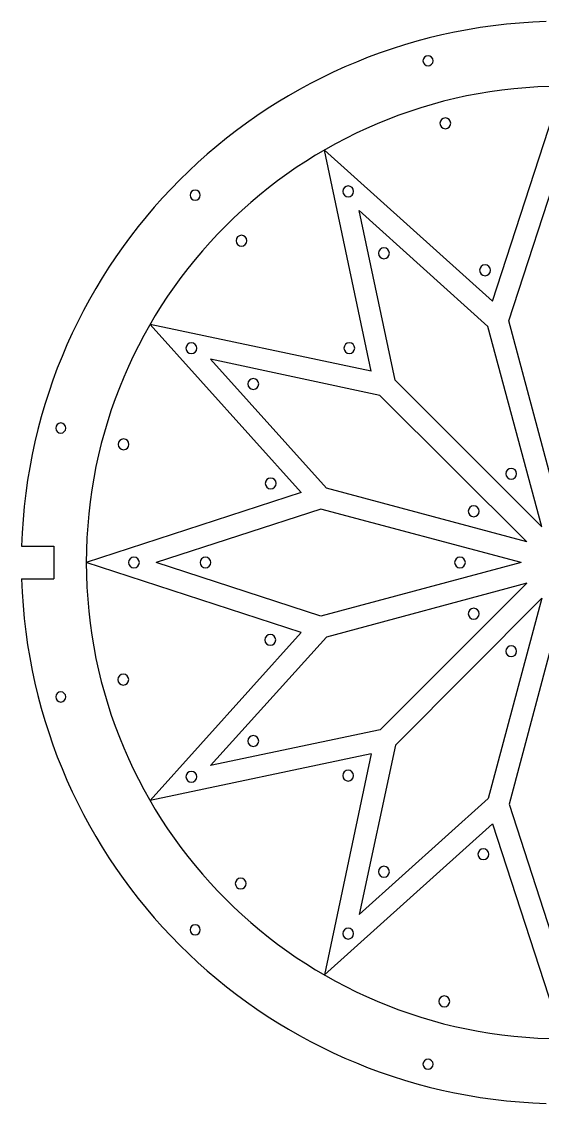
# Model space of a CAD drawing. Extents: x 98.5 to 198.5, y 55.2 to 155.1.
# Drawn here: x 98.5 to 146.7, y 55.2 to 155.1 of the extents above; entities that cross this region are included whole.
import ezdxf

# ---------------------------------------------------------------- set-up
doc = ezdxf.new("R2010")
doc.units = 0
doc.header["$MEASUREMENT"] = 0
doc.layers.add('MODELSKETCH_VISIBLE', color=7, linetype='CONTINUOUS')

# ---------------------------------------------------------------- blocks, each defined once
blk = doc.blocks.new('BLOCK_2')
at = {"layer": 'MODELSKETCH_VISIBLE'}
blk.add_open_spline([(121.062, 112.434), (121.062, 112.71), (121.285, 112.934), (121.562, 112.934), (121.838, 112.934), (122.062, 112.71), (122.062, 112.434), (122.062, 112.158), (121.838, 111.934), (121.562, 111.934), (121.285, 111.934), (121.062, 112.158), (121.062, 112.434), (121.062, 112.434), (121.062, 112.434), (121.062, 112.434)], degree=3, knots=[0, 0, 0, 0, 1, 1, 1, 2, 2, 2, 3, 3, 3, 4, 4, 4, 5, 5, 5, 5], dxfattribs=at)
blk = doc.blocks.new('BLOCK_6')
at = {"layer": 'MODELSKETCH_VISIBLE'}
blk.add_open_spline([(140.868, 132.127), (140.868, 132.403), (141.092, 132.627), (141.368, 132.627), (141.644, 132.627), (141.868, 132.403), (141.868, 132.127), (141.868, 131.851), (141.644, 131.627), (141.368, 131.627), (141.092, 131.627), (140.868, 131.851), (140.868, 132.127), (140.868, 132.127), (140.868, 132.127), (140.868, 132.127)], degree=3, knots=[0, 0, 0, 0, 1, 1, 1, 2, 2, 2, 3, 3, 3, 4, 4, 4, 5, 5, 5, 5], dxfattribs=at)
blk = doc.blocks.new('BLOCK_9')
at = {"layer": 'MODELSKETCH_VISIBLE'}
blk.add_open_spline([(101.688, 92.704), (101.688, 92.963), (101.897, 93.172), (102.155, 93.172), (102.413, 93.172), (102.622, 92.963), (102.622, 92.704), (102.622, 92.446), (102.413, 92.237), (102.155, 92.237), (101.897, 92.237), (101.688, 92.446), (101.688, 92.704), (101.688, 92.704), (101.688, 92.704), (101.688, 92.704)], degree=3, knots=[0, 0, 0, 0, 1, 1, 1, 2, 2, 2, 3, 3, 3, 4, 4, 4, 5, 5, 5, 5], dxfattribs=at)
blk = doc.blocks.new('BLOCK_10')
at = {"layer": 'MODELSKETCH_VISIBLE'}
blk.add_open_spline([(135.629, 151.492), (135.629, 151.75), (135.838, 151.96), (136.096, 151.96), (136.354, 151.96), (136.564, 151.75), (136.564, 151.492), (136.564, 151.234), (136.354, 151.025), (136.096, 151.025), (135.838, 151.025), (135.629, 151.234), (135.629, 151.492), (135.629, 151.492), (135.629, 151.492), (135.629, 151.492)], degree=3, knots=[0, 0, 0, 0, 1, 1, 1, 2, 2, 2, 3, 3, 3, 4, 4, 4, 5, 5, 5, 5], dxfattribs=at)
blk = doc.blocks.new('BLOCK_11')
at = {"layer": 'MODELSKETCH_VISIBLE'}
blk.add_open_spline([(128.22, 139.421), (128.22, 139.697), (128.444, 139.921), (128.72, 139.921), (128.996, 139.921), (129.22, 139.697), (129.22, 139.421), (129.22, 139.145), (128.996, 138.921), (128.72, 138.921), (128.444, 138.921), (128.22, 139.145), (128.22, 139.421), (128.22, 139.421), (128.22, 139.421), (128.22, 139.421)], degree=3, knots=[0, 0, 0, 0, 1, 1, 1, 2, 2, 2, 3, 3, 3, 4, 4, 4, 5, 5, 5, 5], dxfattribs=at)
blk = doc.blocks.new('BLOCK_16')
at = {"layer": 'MODELSKETCH_VISIBLE'}
blk.add_lwpolyline([(130.842, 122.805), (126.519, 143.233)], dxfattribs=at)
blk = doc.blocks.new('BLOCK_17')
at = {"layer": 'MODELSKETCH_VISIBLE'}
blk.add_open_spline([(140.713, 78.17), (140.713, 78.446), (140.937, 78.67), (141.213, 78.67), (141.489, 78.67), (141.713, 78.446), (141.713, 78.17), (141.713, 77.894), (141.489, 77.67), (141.213, 77.67), (140.937, 77.67), (140.713, 77.894), (140.713, 78.17), (140.713, 78.17), (140.713, 78.17), (140.713, 78.17)], degree=3, knots=[0, 0, 0, 0, 1, 1, 1, 2, 2, 2, 3, 3, 3, 4, 4, 4, 5, 5, 5, 5], dxfattribs=at)
blk = doc.blocks.new('BLOCK_18')
at = {"layer": 'MODELSKETCH_VISIBLE'}
blk.add_open_spline([(128.22, 70.834), (128.22, 71.11), (128.444, 71.334), (128.72, 71.334), (128.996, 71.334), (129.22, 71.11), (129.22, 70.834), (129.22, 70.558), (128.996, 70.334), (128.72, 70.334), (128.444, 70.334), (128.22, 70.558), (128.22, 70.834), (128.22, 70.834), (128.22, 70.834), (128.22, 70.834)], degree=3, knots=[0, 0, 0, 0, 1, 1, 1, 2, 2, 2, 3, 3, 3, 4, 4, 4, 5, 5, 5, 5], dxfattribs=at)
blk = doc.blocks.new('BLOCK_20')
at = {"layer": 'MODELSKETCH_VISIBLE'}
blk.add_open_spline([(128.214, 85.435), (128.214, 85.711), (128.437, 85.934), (128.713, 85.934), (128.989, 85.934), (129.212, 85.711), (129.212, 85.435), (129.212, 85.159), (128.989, 84.935), (128.713, 84.935), (128.437, 84.935), (128.214, 85.159), (128.214, 85.435), (128.214, 85.435), (128.214, 85.435), (128.214, 85.435)], degree=3, knots=[0, 0, 0, 0, 1, 1, 1, 2, 2, 2, 3, 3, 3, 4, 4, 4, 5, 5, 5, 5], dxfattribs=at)
blk = doc.blocks.new('BLOCK_21')
at = {"layer": 'MODELSKETCH_VISIBLE'}
blk.add_open_spline([(119.45, 88.633), (119.45, 88.909), (119.674, 89.133), (119.95, 89.133), (120.226, 89.133), (120.45, 88.909), (120.45, 88.633), (120.45, 88.357), (120.226, 88.133), (119.95, 88.133), (119.674, 88.133), (119.45, 88.357), (119.45, 88.633), (119.45, 88.633), (119.45, 88.633), (119.45, 88.633)], degree=3, knots=[0, 0, 0, 0, 1, 1, 1, 2, 2, 2, 3, 3, 3, 4, 4, 4, 5, 5, 5, 5], dxfattribs=at)
blk = doc.blocks.new('BLOCK_22')
at = {"layer": 'MODELSKETCH_VISIBLE'}
blk.add_open_spline([(121.02, 97.976), (121.02, 98.253), (121.244, 98.476), (121.52, 98.476), (121.796, 98.476), (122.02, 98.253), (122.02, 97.976), (122.02, 97.7), (121.796, 97.476), (121.52, 97.476), (121.244, 97.476), (121.02, 97.7), (121.02, 97.976), (121.02, 97.976), (121.02, 97.976), (121.02, 97.976)], degree=3, knots=[0, 0, 0, 0, 1, 1, 1, 2, 2, 2, 3, 3, 3, 4, 4, 4, 5, 5, 5, 5], dxfattribs=at)
blk = doc.blocks.new('BLOCK_23')
at = {"layer": 'MODELSKETCH_VISIBLE'}
blk.add_open_spline([(143.285, 113.328), (143.285, 113.604), (143.509, 113.828), (143.785, 113.828), (144.061, 113.828), (144.285, 113.604), (144.285, 113.328), (144.285, 113.052), (144.061, 112.828), (143.785, 112.828), (143.509, 112.828), (143.285, 113.052), (143.285, 113.328), (143.285, 113.328), (143.285, 113.328), (143.285, 113.328)], degree=3, knots=[0, 0, 0, 0, 1, 1, 1, 2, 2, 2, 3, 3, 3, 4, 4, 4, 5, 5, 5, 5], dxfattribs=at)
blk = doc.blocks.new('BLOCK_27')
at = {"layer": 'MODELSKETCH_VISIBLE'}
blk.add_open_spline([(138.551, 105.128), (138.551, 105.404), (138.775, 105.628), (139.051, 105.628), (139.327, 105.628), (139.551, 105.404), (139.551, 105.128), (139.551, 104.852), (139.327, 104.628), (139.051, 104.628), (138.775, 104.628), (138.551, 104.852), (138.551, 105.128), (138.551, 105.128), (138.551, 105.128), (138.551, 105.128)], degree=3, knots=[0, 0, 0, 0, 1, 1, 1, 2, 2, 2, 3, 3, 3, 4, 4, 4, 5, 5, 5, 5], dxfattribs=at)
blk = doc.blocks.new('BLOCK_28')
at = {"layer": 'MODELSKETCH_VISIBLE'}
blk.add_open_spline([(115.03, 105.128), (115.03, 105.404), (115.254, 105.628), (115.53, 105.628), (115.806, 105.628), (116.03, 105.404), (116.03, 105.128), (116.03, 104.852), (115.806, 104.628), (115.53, 104.628), (115.254, 104.628), (115.03, 104.852), (115.03, 105.128), (115.03, 105.128), (115.03, 105.128), (115.03, 105.128)], degree=3, knots=[0, 0, 0, 0, 1, 1, 1, 2, 2, 2, 3, 3, 3, 4, 4, 4, 5, 5, 5, 5], dxfattribs=at)
blk = doc.blocks.new('BLOCK_29')
at = {"layer": 'MODELSKETCH_VISIBLE'}
blk.add_open_spline([(139.819, 109.862), (139.819, 110.138), (140.043, 110.362), (140.319, 110.362), (140.596, 110.362), (140.819, 110.138), (140.819, 109.862), (140.819, 109.586), (140.596, 109.362), (140.319, 109.362), (140.043, 109.362), (139.819, 109.586), (139.819, 109.862), (139.819, 109.862), (139.819, 109.862), (139.819, 109.862)], degree=3, knots=[0, 0, 0, 0, 1, 1, 1, 2, 2, 2, 3, 3, 3, 4, 4, 4, 5, 5, 5, 5], dxfattribs=at)
blk = doc.blocks.new('BLOCK_30')
at = {"layer": 'MODELSKETCH_VISIBLE'}
blk.add_open_spline([(128.326, 124.934), (128.326, 125.21), (128.55, 125.434), (128.826, 125.434), (129.103, 125.434), (129.326, 125.21), (129.326, 124.934), (129.326, 124.658), (129.103, 124.434), (128.826, 124.434), (128.55, 124.434), (128.326, 124.658), (128.326, 124.934), (128.326, 124.934), (128.326, 124.934), (128.326, 124.934)], degree=3, knots=[0, 0, 0, 0, 1, 1, 1, 2, 2, 2, 3, 3, 3, 4, 4, 4, 5, 5, 5, 5], dxfattribs=at)
blk = doc.blocks.new('BLOCK_31')
at = {"layer": 'MODELSKETCH_VISIBLE'}
blk.add_open_spline([(107.463, 116.046), (107.463, 116.322), (107.687, 116.546), (107.963, 116.546), (108.239, 116.546), (108.463, 116.322), (108.463, 116.046), (108.463, 115.77), (108.239, 115.546), (107.963, 115.546), (107.687, 115.546), (107.463, 115.77), (107.463, 116.046), (107.463, 116.046), (107.463, 116.046), (107.463, 116.046)], degree=3, knots=[0, 0, 0, 0, 1, 1, 1, 2, 2, 2, 3, 3, 3, 4, 4, 4, 5, 5, 5, 5], dxfattribs=at)
blk = doc.blocks.new('BLOCK_35')
at = {"layer": 'MODELSKETCH_VISIBLE'}
blk.add_open_spline([(137.197, 145.709), (137.197, 145.986), (137.42, 146.209), (137.697, 146.209), (137.973, 146.209), (138.197, 145.986), (138.197, 145.709), (138.197, 145.433), (137.973, 145.209), (137.697, 145.209), (137.42, 145.209), (137.197, 145.433), (137.197, 145.709), (137.197, 145.709), (137.197, 145.709), (137.197, 145.709)], degree=3, knots=[0, 0, 0, 0, 1, 1, 1, 2, 2, 2, 3, 3, 3, 4, 4, 4, 5, 5, 5, 5], dxfattribs=at)
blk = doc.blocks.new('BLOCK_37')
at = {"layer": 'MODELSKETCH_VISIBLE'}
blk.add_lwpolyline([(146.616, 108.425), (133.061, 121.98)], dxfattribs=at)
blk = doc.blocks.new('BLOCK_38')
at = {"layer": 'MODELSKETCH_VISIBLE'}
blk.add_lwpolyline([(145.222, 107.032), (131.646, 120.566)], dxfattribs=at)
blk = doc.blocks.new('BLOCK_40')
at = {"layer": 'MODELSKETCH_VISIBLE'}
blk.add_lwpolyline([(145.222, 107.032), (126.706, 111.993)], dxfattribs=at)
blk = doc.blocks.new('BLOCK_41')
at = {"layer": 'MODELSKETCH_VISIBLE'}
blk.add_lwpolyline([(144.712, 105.128), (126.188, 110.061)], dxfattribs=at)
blk = doc.blocks.new('BLOCK_42')
at = {"layer": 'MODELSKETCH_VISIBLE'}
blk.add_lwpolyline([(144.712, 105.128), (126.195, 100.166)], dxfattribs=at)
blk = doc.blocks.new('BLOCK_43')
at = {"layer": 'MODELSKETCH_VISIBLE'}
blk.add_open_spline([(143.285, 96.928), (143.285, 97.204), (143.509, 97.428), (143.785, 97.428), (144.061, 97.428), (144.285, 97.204), (144.285, 96.928), (144.285, 96.652), (144.061, 96.428), (143.785, 96.428), (143.509, 96.428), (143.285, 96.652), (143.285, 96.928), (143.285, 96.928), (143.285, 96.928), (143.285, 96.928)], degree=3, knots=[0, 0, 0, 0, 1, 1, 1, 2, 2, 2, 3, 3, 3, 4, 4, 4, 5, 5, 5, 5], dxfattribs=at)
blk = doc.blocks.new('BLOCK_44')
at = {"layer": 'MODELSKETCH_VISIBLE'}
blk.add_lwpolyline([(145.222, 103.224), (126.713, 98.234)], dxfattribs=at)
blk = doc.blocks.new('BLOCK_45')
at = {"layer": 'MODELSKETCH_VISIBLE'}
blk.add_lwpolyline([(145.222, 103.224), (131.667, 89.669)], dxfattribs=at)
blk = doc.blocks.new('BLOCK_46')
at = {"layer": 'MODELSKETCH_VISIBLE'}
blk.add_lwpolyline([(146.616, 101.83), (133.081, 88.255)], dxfattribs=at)
blk = doc.blocks.new('BLOCK_47')
at = {"layer": 'MODELSKETCH_VISIBLE'}
blk.add_open_spline([(131.525, 76.558), (131.525, 76.834), (131.749, 77.058), (132.025, 77.058), (132.301, 77.058), (132.525, 76.834), (132.525, 76.558), (132.525, 76.282), (132.301, 76.058), (132.025, 76.058), (131.749, 76.058), (131.525, 76.282), (131.525, 76.558), (131.525, 76.558), (131.525, 76.558), (131.525, 76.558)], degree=3, knots=[0, 0, 0, 0, 1, 1, 1, 2, 2, 2, 3, 3, 3, 4, 4, 4, 5, 5, 5, 5], dxfattribs=at)
blk = doc.blocks.new('BLOCK_48')
at = {"layer": 'MODELSKETCH_VISIBLE'}
blk.add_lwpolyline([(146.616, 101.83), (141.654, 83.314)], dxfattribs=at)
blk = doc.blocks.new('BLOCK_49')
at = {"layer": 'MODELSKETCH_VISIBLE'}
blk.add_lwpolyline([(148.519, 101.32), (143.586, 82.796)], dxfattribs=at)
blk = doc.blocks.new('BLOCK_53')
at = {"layer": 'MODELSKETCH_VISIBLE'}
blk.add_open_spline([(139.819, 100.394), (139.819, 100.67), (140.043, 100.894), (140.319, 100.894), (140.596, 100.894), (140.819, 100.67), (140.819, 100.394), (140.819, 100.117), (140.596, 99.894), (140.319, 99.894), (140.043, 99.894), (139.819, 100.117), (139.819, 100.394), (139.819, 100.394), (139.819, 100.394), (139.819, 100.394)], degree=3, knots=[0, 0, 0, 0, 1, 1, 1, 2, 2, 2, 3, 3, 3, 4, 4, 4, 5, 5, 5, 5], dxfattribs=at)
blk = doc.blocks.new('BLOCK_54')
at = {"layer": 'MODELSKETCH_VISIBLE'}
blk.add_lwpolyline([(130.842, 87.45), (126.519, 67.023)], dxfattribs=at)
blk = doc.blocks.new('BLOCK_55')
at = {"layer": 'MODELSKETCH_VISIBLE'}
blk.add_lwpolyline([(142.049, 80.98), (126.519, 67.023)], dxfattribs=at)
blk = doc.blocks.new('BLOCK_56')
at = {"layer": 'MODELSKETCH_VISIBLE'}
blk.add_lwpolyline([(142.049, 80.98), (148.519, 61.128)], dxfattribs=at)
blk = doc.blocks.new('BLOCK_61')
at = {"layer": 'MODELSKETCH_VISIBLE'}
blk.add_lwpolyline([(141.626, 126.934), (129.746, 137.644)], dxfattribs=at)
blk = doc.blocks.new('BLOCK_62')
at = {"layer": 'MODELSKETCH_VISIBLE'}
blk.add_open_spline([(131.525, 133.697), (131.525, 133.973), (131.749, 134.197), (132.025, 134.197), (132.301, 134.197), (132.525, 133.973), (132.525, 133.697), (132.525, 133.421), (132.301, 133.197), (132.025, 133.197), (131.749, 133.197), (131.525, 133.421), (131.525, 133.697), (131.525, 133.697), (131.525, 133.697), (131.525, 133.697)], degree=3, knots=[0, 0, 0, 0, 1, 1, 1, 2, 2, 2, 3, 3, 3, 4, 4, 4, 5, 5, 5, 5], dxfattribs=at)
blk = doc.blocks.new('BLOCK_68')
at = {"layer": 'MODELSKETCH_VISIBLE'}
blk.add_lwpolyline([(142.049, 129.276), (148.519, 149.128)], dxfattribs=at)
blk = doc.blocks.new('BLOCK_69')
at = {"layer": 'MODELSKETCH_VISIBLE'}
blk.add_open_spline([(113.726, 124.927), (113.726, 125.203), (113.95, 125.427), (114.226, 125.427), (114.502, 125.427), (114.726, 125.203), (114.726, 124.927), (114.726, 124.651), (114.502, 124.427), (114.226, 124.427), (113.95, 124.427), (113.726, 124.651), (113.726, 124.927), (113.726, 124.927), (113.726, 124.927), (113.726, 124.927)], degree=3, knots=[0, 0, 0, 0, 1, 1, 1, 2, 2, 2, 3, 3, 3, 4, 4, 4, 5, 5, 5, 5], dxfattribs=at)
blk = doc.blocks.new('BLOCK_70')
at = {"layer": 'MODELSKETCH_VISIBLE'}
blk.add_open_spline([(147.019, 155.105), (120.582, 154.312), (99.335, 133.066), (98.542, 106.628)], degree=3, dxfattribs=at)
blk = doc.blocks.new('BLOCK_73')
at = {"layer": 'MODELSKETCH_VISIBLE'}
blk.add_open_spline([(107.438, 94.305), (107.438, 94.581), (107.662, 94.805), (107.938, 94.805), (108.214, 94.805), (108.438, 94.581), (108.438, 94.305), (108.438, 94.029), (108.214, 93.805), (107.938, 93.805), (107.662, 93.805), (107.438, 94.029), (107.438, 94.305), (107.438, 94.305), (107.438, 94.305), (107.438, 94.305)], degree=3, knots=[0, 0, 0, 0, 1, 1, 1, 2, 2, 2, 3, 3, 3, 4, 4, 4, 5, 5, 5, 5], dxfattribs=at)
blk = doc.blocks.new('BLOCK_74')
at = {"layer": 'MODELSKETCH_VISIBLE'}
blk.add_lwpolyline([(141.654, 83.314), (129.746, 72.612)], dxfattribs=at)
blk = doc.blocks.new('BLOCK_80')
at = {"layer": 'MODELSKETCH_VISIBLE'}
blk.add_lwpolyline([(143.586, 82.796), (148.519, 67.582)], dxfattribs=at)
blk = doc.blocks.new('BLOCK_81')
at = {"layer": 'MODELSKETCH_VISIBLE'}
blk.add_open_spline([(114.111, 139.069), (114.111, 139.327), (114.32, 139.536), (114.578, 139.536), (114.836, 139.536), (115.046, 139.327), (115.046, 139.069), (115.046, 138.811), (114.836, 138.601), (114.578, 138.601), (114.32, 138.601), (114.111, 138.811), (114.111, 139.069), (114.111, 139.069), (114.111, 139.069), (114.111, 139.069)], degree=3, knots=[0, 0, 0, 0, 1, 1, 1, 2, 2, 2, 3, 3, 3, 4, 4, 4, 5, 5, 5, 5], dxfattribs=at)
blk = doc.blocks.new('BLOCK_83')
at = {"layer": 'MODELSKETCH_VISIBLE'}
blk.add_open_spline([(104.519, 105.128), (104.519, 129.428), (124.219, 149.128), (148.519, 149.128), (172.82, 149.128), (192.519, 129.428), (192.519, 105.128), (192.519, 80.827), (172.82, 61.128), (148.519, 61.128), (124.219, 61.128), (104.519, 80.827), (104.519, 105.128), (104.519, 105.128), (104.519, 105.128), (104.519, 105.128)], degree=3, knots=[0, 0, 0, 0, 1, 1, 1, 2, 2, 2, 3, 3, 3, 4, 4, 4, 5, 5, 5, 5], dxfattribs=at)
blk = doc.blocks.new('BLOCK_87')
at = {"layer": 'MODELSKETCH_VISIBLE'}
blk.add_open_spline([(119.45, 121.622), (119.45, 121.899), (119.674, 122.122), (119.95, 122.122), (120.226, 122.122), (120.45, 121.899), (120.45, 121.622), (120.45, 121.346), (120.226, 121.122), (119.95, 121.122), (119.674, 121.122), (119.45, 121.346), (119.45, 121.622), (119.45, 121.622), (119.45, 121.622), (119.45, 121.622)], degree=3, knots=[0, 0, 0, 0, 1, 1, 1, 2, 2, 2, 3, 3, 3, 4, 4, 4, 5, 5, 5, 5], dxfattribs=at)
blk = doc.blocks.new('BLOCK_89')
at = {"layer": 'MODELSKETCH_VISIBLE'}
blk.add_lwpolyline([(142.049, 129.276), (126.519, 143.233)], dxfattribs=at)
blk = doc.blocks.new('BLOCK_95')
at = {"layer": 'MODELSKETCH_VISIBLE'}
blk.add_lwpolyline([(133.081, 88.255), (129.746, 72.612)], dxfattribs=at)
blk = doc.blocks.new('BLOCK_96')
at = {"layer": 'MODELSKETCH_VISIBLE'}
blk.add_lwpolyline([(131.667, 89.669), (116.004, 86.355)], dxfattribs=at)
blk = doc.blocks.new('BLOCK_98')
at = {"layer": 'MODELSKETCH_VISIBLE'}
blk.add_lwpolyline([(126.713, 98.234), (116.004, 86.355)], dxfattribs=at)
blk = doc.blocks.new('BLOCK_99')
at = {"layer": 'MODELSKETCH_VISIBLE'}
blk.add_lwpolyline([(126.195, 100.166), (110.973, 105.128)], dxfattribs=at)
blk = doc.blocks.new('BLOCK_101')
at = {"layer": 'MODELSKETCH_VISIBLE'}
blk.add_lwpolyline([(126.188, 110.061), (110.973, 105.128)], dxfattribs=at)
blk = doc.blocks.new('BLOCK_102')
at = {"layer": 'MODELSKETCH_VISIBLE'}
blk.add_lwpolyline([(126.706, 111.993), (116.004, 123.901)], dxfattribs=at)
blk = doc.blocks.new('BLOCK_103')
at = {"layer": 'MODELSKETCH_VISIBLE'}
blk.add_lwpolyline([(131.646, 120.566), (116.004, 123.901)], dxfattribs=at)
blk = doc.blocks.new('BLOCK_104')
at = {"layer": 'MODELSKETCH_VISIBLE'}
blk.add_open_spline([(108.421, 105.128), (108.421, 105.404), (108.645, 105.628), (108.921, 105.628), (109.197, 105.628), (109.421, 105.404), (109.421, 105.128), (109.421, 104.852), (109.197, 104.628), (108.921, 104.628), (108.645, 104.628), (108.421, 104.852), (108.421, 105.128), (108.421, 105.128), (108.421, 105.128), (108.421, 105.128)], degree=3, knots=[0, 0, 0, 0, 1, 1, 1, 2, 2, 2, 3, 3, 3, 4, 4, 4, 5, 5, 5, 5], dxfattribs=at)
blk = doc.blocks.new('BLOCK_105')
at = {"layer": 'MODELSKETCH_VISIBLE'}
blk.add_lwpolyline([(133.061, 121.98), (129.746, 137.644)], dxfattribs=at)
blk = doc.blocks.new('BLOCK_108')
at = {"layer": 'MODELSKETCH_VISIBLE'}
blk.add_lwpolyline([(130.842, 87.45), (110.414, 83.128)], dxfattribs=at)
blk = doc.blocks.new('BLOCK_109')
at = {"layer": 'MODELSKETCH_VISIBLE'}
blk.add_open_spline([(98.542, 103.628), (99.335, 77.19), (120.582, 55.944), (147.019, 55.15)], degree=3, dxfattribs=at)
blk = doc.blocks.new('BLOCK_110')
at = {"layer": 'MODELSKETCH_VISIBLE'}
blk.add_lwpolyline([(124.371, 98.657), (110.414, 83.128)], dxfattribs=at)
blk = doc.blocks.new('BLOCK_115')
at = {"layer": 'MODELSKETCH_VISIBLE'}
blk.add_lwpolyline([(130.842, 122.805), (110.414, 127.128)], dxfattribs=at)
blk = doc.blocks.new('BLOCK_116')
at = {"layer": 'MODELSKETCH_VISIBLE'}
blk.add_lwpolyline([(101.519, 106.628), (101.519, 103.628)], dxfattribs=at)
blk = doc.blocks.new('BLOCK_118')
at = {"layer": 'MODELSKETCH_VISIBLE'}
blk.add_lwpolyline([(124.371, 111.598), (110.414, 127.128)], dxfattribs=at)
blk = doc.blocks.new('BLOCK_121')
at = {"layer": 'MODELSKETCH_VISIBLE'}
blk.add_lwpolyline([(124.371, 111.598), (104.519, 105.128)], dxfattribs=at)
blk = doc.blocks.new('BLOCK_122')
at = {"layer": 'MODELSKETCH_VISIBLE'}
blk.add_open_spline([(118.286, 75.464), (118.286, 75.74), (118.51, 75.964), (118.786, 75.964), (119.062, 75.964), (119.286, 75.74), (119.286, 75.464), (119.286, 75.188), (119.062, 74.964), (118.786, 74.964), (118.51, 74.964), (118.286, 75.188), (118.286, 75.464), (118.286, 75.464), (118.286, 75.464), (118.286, 75.464)], degree=3, knots=[0, 0, 0, 0, 1, 1, 1, 2, 2, 2, 3, 3, 3, 4, 4, 4, 5, 5, 5, 5], dxfattribs=at)
blk = doc.blocks.new('BLOCK_123')
at = {"layer": 'MODELSKETCH_VISIBLE'}
blk.add_lwpolyline([(124.371, 98.657), (104.519, 105.128)], dxfattribs=at)
blk = doc.blocks.new('BLOCK_128')
at = {"layer": 'MODELSKETCH_VISIBLE'}
blk.add_lwpolyline([(98.542, 106.628), (101.519, 106.628)], dxfattribs=at)
blk = doc.blocks.new('BLOCK_129')
at = {"layer": 'MODELSKETCH_VISIBLE'}
blk.add_open_spline([(113.726, 85.328), (113.726, 85.605), (113.95, 85.828), (114.226, 85.828), (114.502, 85.828), (114.726, 85.605), (114.726, 85.328), (114.726, 85.052), (114.502, 84.828), (114.226, 84.828), (113.95, 84.828), (113.726, 85.052), (113.726, 85.328), (113.726, 85.328), (113.726, 85.328), (113.726, 85.328)], degree=3, knots=[0, 0, 0, 0, 1, 1, 1, 2, 2, 2, 3, 3, 3, 4, 4, 4, 5, 5, 5, 5], dxfattribs=at)
blk = doc.blocks.new('BLOCK_131')
at = {"layer": 'MODELSKETCH_VISIBLE'}
blk.add_open_spline([(114.111, 71.187), (114.111, 71.445), (114.32, 71.654), (114.578, 71.654), (114.836, 71.654), (115.046, 71.445), (115.046, 71.187), (115.046, 70.928), (114.836, 70.719), (114.578, 70.719), (114.32, 70.719), (114.111, 70.928), (114.111, 71.187), (114.111, 71.187), (114.111, 71.187), (114.111, 71.187)], degree=3, knots=[0, 0, 0, 0, 1, 1, 1, 2, 2, 2, 3, 3, 3, 4, 4, 4, 5, 5, 5, 5], dxfattribs=at)
blk = doc.blocks.new('BLOCK_134')
at = {"layer": 'MODELSKETCH_VISIBLE'}
blk.add_lwpolyline([(98.542, 103.628), (101.519, 103.628)], dxfattribs=at)
blk = doc.blocks.new('BLOCK_136')
at = {"layer": 'MODELSKETCH_VISIBLE'}
blk.add_open_spline([(135.629, 58.763), (135.629, 59.022), (135.838, 59.231), (136.096, 59.231), (136.354, 59.231), (136.564, 59.022), (136.564, 58.763), (136.564, 58.505), (136.354, 58.296), (136.096, 58.296), (135.838, 58.296), (135.629, 58.505), (135.629, 58.763), (135.629, 58.763), (135.629, 58.763), (135.629, 58.763)], degree=3, knots=[0, 0, 0, 0, 1, 1, 1, 2, 2, 2, 3, 3, 3, 4, 4, 4, 5, 5, 5, 5], dxfattribs=at)
blk = doc.blocks.new('BLOCK_147')
at = {"layer": 'MODELSKETCH_VISIBLE'}
blk.add_open_spline([(118.356, 134.861), (118.356, 135.137), (118.58, 135.361), (118.856, 135.361), (119.132, 135.361), (119.356, 135.137), (119.356, 134.861), (119.356, 134.585), (119.132, 134.361), (118.856, 134.361), (118.58, 134.361), (118.356, 134.585), (118.356, 134.861), (118.356, 134.861), (118.356, 134.861), (118.356, 134.861)], degree=3, knots=[0, 0, 0, 0, 1, 1, 1, 2, 2, 2, 3, 3, 3, 4, 4, 4, 5, 5, 5, 5], dxfattribs=at)
blk = doc.blocks.new('BLOCK_148')
at = {"layer": 'MODELSKETCH_VISIBLE'}
blk.add_lwpolyline([(143.558, 127.452), (148.519, 142.674)], dxfattribs=at)
blk = doc.blocks.new('BLOCK_149')
at = {"layer": 'MODELSKETCH_VISIBLE'}
blk.add_lwpolyline([(146.616, 108.425), (141.626, 126.934)], dxfattribs=at)
blk = doc.blocks.new('BLOCK_151')
at = {"layer": 'MODELSKETCH_VISIBLE'}
blk.add_lwpolyline([(148.519, 108.935), (143.558, 127.452)], dxfattribs=at)
blk = doc.blocks.new('BLOCK_152')
at = {"layer": 'MODELSKETCH_VISIBLE'}
blk.add_open_spline([(101.688, 117.551), (101.688, 117.809), (101.897, 118.019), (102.155, 118.019), (102.413, 118.019), (102.622, 117.809), (102.622, 117.551), (102.622, 117.293), (102.413, 117.084), (102.155, 117.084), (101.897, 117.084), (101.688, 117.293), (101.688, 117.551), (101.688, 117.551), (101.688, 117.551), (101.688, 117.551)], degree=3, knots=[0, 0, 0, 0, 1, 1, 1, 2, 2, 2, 3, 3, 3, 4, 4, 4, 5, 5, 5, 5], dxfattribs=at)
blk = doc.blocks.new('BLOCK_155')
at = {"layer": 'MODELSKETCH_VISIBLE'}
blk.add_open_spline([(137.102, 64.572), (137.102, 64.848), (137.325, 65.072), (137.602, 65.072), (137.878, 65.072), (138.102, 64.848), (138.102, 64.572), (138.102, 64.296), (137.878, 64.072), (137.602, 64.072), (137.325, 64.072), (137.102, 64.296), (137.102, 64.572), (137.102, 64.572), (137.102, 64.572), (137.102, 64.572)], degree=3, knots=[0, 0, 0, 0, 1, 1, 1, 2, 2, 2, 3, 3, 3, 4, 4, 4, 5, 5, 5, 5], dxfattribs=at)

msp = doc.modelspace()

# ---------------------------------------------------------------- block references
at = {"layer": 'MODELSKETCH_VISIBLE'}
for name in ['BLOCK_70', 'BLOCK_10', 'BLOCK_83', 'BLOCK_68', 'BLOCK_35', 'BLOCK_16', 'BLOCK_89', 'BLOCK_148', 'BLOCK_81', 'BLOCK_11', 'BLOCK_61', 'BLOCK_105', 'BLOCK_147', 'BLOCK_62', 'BLOCK_6', 'BLOCK_115', 'BLOCK_118', 'BLOCK_151', 'BLOCK_149', 'BLOCK_69', 'BLOCK_30', 'BLOCK_102', 'BLOCK_103', 'BLOCK_87', 'BLOCK_37', 'BLOCK_38', 'BLOCK_152', 'BLOCK_31', 'BLOCK_23', 'BLOCK_2', 'BLOCK_40', 'BLOCK_121', 'BLOCK_101', 'BLOCK_41', 'BLOCK_29', 'BLOCK_128', 'BLOCK_116', 'BLOCK_123', 'BLOCK_104', 'BLOCK_99', 'BLOCK_28', 'BLOCK_42', 'BLOCK_27', 'BLOCK_109', 'BLOCK_134', 'BLOCK_44', 'BLOCK_45', 'BLOCK_46', 'BLOCK_48', 'BLOCK_49', 'BLOCK_53', 'BLOCK_110', 'BLOCK_98', 'BLOCK_22', 'BLOCK_43', 'BLOCK_73', 'BLOCK_9', 'BLOCK_96', 'BLOCK_21', 'BLOCK_95', 'BLOCK_108', 'BLOCK_54', 'BLOCK_129', 'BLOCK_20', 'BLOCK_74', 'BLOCK_80', 'BLOCK_55', 'BLOCK_56', 'BLOCK_17', 'BLOCK_47', 'BLOCK_122', 'BLOCK_131', 'BLOCK_18', 'BLOCK_155', 'BLOCK_136']:
    msp.add_blockref(name, (0, 0), dxfattribs=at)

doc.saveas('drawing.dxf')
